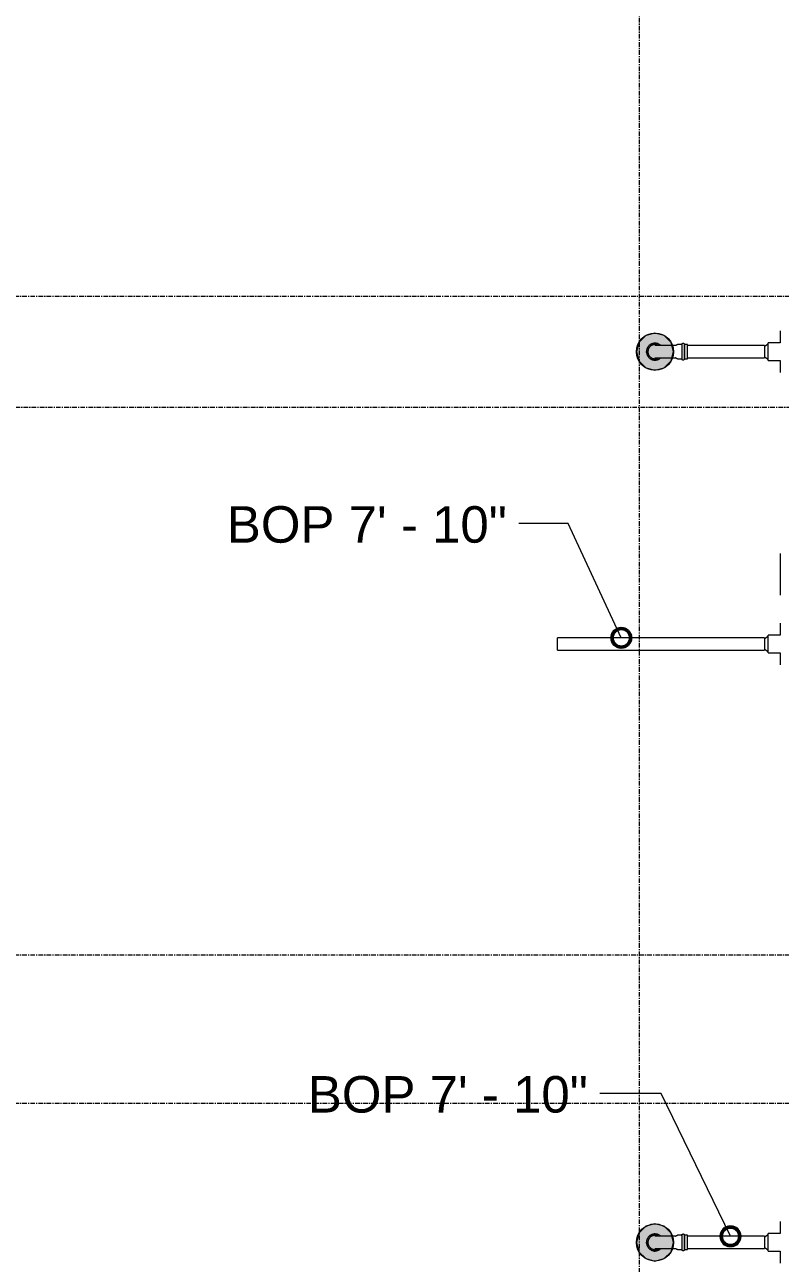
# Model space of a CAD drawing. Header units: inches. Extents: x -3679 to 241, y -496 to 1784.
# Drawn here: x -2279.2 to -2197.8, y 459.8 to 593.2 of the extents above; entities that cross this region are included whole.
import ezdxf

# ---------------------------------------------------------------- set-up
doc = ezdxf.new("R2010")
doc.units = ezdxf.units.IN
doc.header["$MEASUREMENT"] = 0
doc.linetypes.add('Grid Line', pattern=[0.875, 0.5, -0.125, 0.125, -0.125])
for name, color, linetype, lineweight in [('A-ANNO-NOTE', 250, 'Continuous', 9), ('G-ANNO-DIMS', 251, 'Continuous', 9), ('P-PIPE', 1, 'Continuous', 9), ('P-PIPE-CNTR', 1, 'Continuous', 9), ('S-GRID', 8, 'Continuous', 9)]:
    doc.layers.add(name, color=color, linetype=linetype, lineweight=lineweight)
doc.styles.add('Arial', font='arial.ttf', dxfattribs={"height": 3.934132})

# ---------------------------------------------------------------- blocks, each defined once
blk = doc.blocks.new('Victaulic-VicPress316-Elbow 90-45deg Style P568_P571 - Standard-V2-SECOND LEVEL')
at = {"layer": 'P-PIPE'}
for p, q in [((-3203.7, 731.1), (-3203.7, 730.2)), ((-3202.39, 730.21), (-3202.39, 731.1)), ((-3203.81, 730.05), (-3203.81, 729.6)), ((-3203.05, 729.6), (-3203.81, 729.6)), ((-3203.81, 729.31), (-3203.81, 728.97)), ((-3203.05, 729.31), (-3203.81, 729.31)), ((-3203.81, 728.97), (-3203.05, 728.97)), ((-3202.28, 729.6), (-3203.05, 729.6)), ((-3202.28, 729.31), (-3203.05, 729.31)), ((-3203.05, 728.97), (-3202.28, 728.97)), ((-3202.28, 729.6), (-3202.28, 730.05)), ((-3202.28, 728.97), (-3202.28, 729.31))]:
    blk.add_line(p, q, dxfattribs=at)
at = {"layer": 'P-PIPE', "flags": 128}
for points in [[(-3203.05, 733.4), (-3203.08, 733.4), (-3203.12, 733.4), (-3203.16, 733.4), (-3203.19, 733.39), (-3203.23, 733.38), (-3203.26, 733.38), (-3203.3, 733.37), (-3203.33, 733.36), (-3203.37, 733.34), (-3203.4, 733.33), (-3203.43, 733.32), (-3203.47, 733.3), (-3203.5, 733.28), (-3203.53, 733.26), (-3203.56, 733.24), (-3203.59, 733.22), (-3203.62, 733.2), (-3203.65, 733.18), (-3203.67, 733.15), (-3203.7, 733.13), (-3203.73, 733.1), (-3203.75, 733.07), (-3203.77, 733.04), (-3203.79, 733.01), (-3203.81, 732.98), (-3203.83, 732.95), (-3203.85, 732.92), (-3203.87, 732.89), (-3203.88, 732.85), (-3203.9, 732.82), (-3203.91, 732.79), (-3203.92, 732.75), (-3203.93, 732.72), (-3203.94, 732.68), (-3203.94, 732.65), (-3203.95, 732.61), (-3203.95, 732.57), (-3203.96, 732.54), (-3203.96, 732.5), (-3203.96, 732.46), (-3203.96, 732.43), (-3203.95, 732.39), (-3203.95, 732.35), (-3203.94, 732.32), (-3203.93, 732.28), (-3203.93, 732.25), (-3203.91, 732.21), (-3203.9, 732.18), (-3203.89, 732.14), (-3203.88, 732.11), (-3203.86, 732.08), (-3203.84, 732.05), (-3203.82, 732.01), (-3203.8, 731.98), (-3203.78, 731.95), (-3203.76, 731.92), (-3203.74, 731.9), (-3203.71, 731.87)], [(-3203.05, 733.26), (-3203.08, 733.26), (-3203.11, 733.25), (-3203.14, 733.25), (-3203.17, 733.25), (-3203.2, 733.24), (-3203.23, 733.23), (-3203.26, 733.23), (-3203.29, 733.22), (-3203.32, 733.21), (-3203.34, 733.2), (-3203.37, 733.18), (-3203.4, 733.17), (-3203.43, 733.16), (-3203.45, 733.14), (-3203.48, 733.12), (-3203.5, 733.1), (-3203.53, 733.09), (-3203.55, 733.07), (-3203.57, 733.05), (-3203.6, 733.02), (-3203.62, 733), (-3203.64, 732.98), (-3203.66, 732.95), (-3203.67, 732.93), (-3203.69, 732.9), (-3203.71, 732.88), (-3203.72, 732.85), (-3203.74, 732.82), (-3203.75, 732.8), (-3203.76, 732.77), (-3203.77, 732.74), (-3203.78, 732.71), (-3203.79, 732.68), (-3203.8, 732.65), (-3203.8, 732.62), (-3203.81, 732.59), (-3203.81, 732.56), (-3203.81, 732.53), (-3203.81, 732.5), (-3203.81, 732.47), (-3203.81, 732.44), (-3203.81, 732.41), (-3203.8, 732.38), (-3203.8, 732.35), (-3203.79, 732.32), (-3203.78, 732.29), (-3203.78, 732.26), (-3203.77, 732.23), (-3203.76, 732.2), (-3203.74, 732.17), (-3203.73, 732.14), (-3203.72, 732.12), (-3203.7, 732.1)], [(-3202.39, 731.86), (-3202.37, 731.88), (-3202.34, 731.91), (-3202.32, 731.94), (-3202.3, 731.97), (-3202.28, 732), (-3202.26, 732.03), (-3202.24, 732.06), (-3202.23, 732.09), (-3202.21, 732.13), (-3202.2, 732.16), (-3202.18, 732.19), (-3202.17, 732.23), (-3202.16, 732.26), (-3202.15, 732.3), (-3202.15, 732.33), (-3202.14, 732.37), (-3202.14, 732.41), (-3202.14, 732.44), (-3202.13, 732.48), (-3202.13, 732.52), (-3202.14, 732.55), (-3202.14, 732.59), (-3202.14, 732.63), (-3202.15, 732.66), (-3202.16, 732.7), (-3202.17, 732.73), (-3202.18, 732.77), (-3202.19, 732.8), (-3202.2, 732.84), (-3202.22, 732.87), (-3202.23, 732.9), (-3202.25, 732.93), (-3202.27, 732.97), (-3202.29, 733), (-3202.31, 733.03), (-3202.33, 733.06), (-3202.35, 733.08), (-3202.38, 733.11), (-3202.4, 733.14), (-3202.43, 733.16), (-3202.46, 733.19), (-3202.49, 733.21), (-3202.51, 733.23), (-3202.55, 733.25), (-3202.58, 733.27), (-3202.61, 733.29), (-3202.64, 733.31), (-3202.67, 733.32), (-3202.71, 733.34), (-3202.74, 733.35), (-3202.78, 733.36), (-3202.81, 733.37), (-3202.85, 733.38), (-3202.88, 733.39), (-3202.92, 733.39), (-3202.95, 733.4), (-3202.99, 733.4), (-3203.03, 733.4), (-3203.05, 733.4)], [(-3202.39, 732.1), (-3202.37, 732.13), (-3202.36, 732.16), (-3202.34, 732.18), (-3202.33, 732.21), (-3202.32, 732.24), (-3202.31, 732.27), (-3202.3, 732.3), (-3202.3, 732.33), (-3202.29, 732.36), (-3202.29, 732.39), (-3202.28, 732.42), (-3202.28, 732.45), (-3202.28, 732.48), (-3202.28, 732.51), (-3202.28, 732.54), (-3202.28, 732.57), (-3202.29, 732.6), (-3202.29, 732.63), (-3202.3, 732.66), (-3202.31, 732.69), (-3202.32, 732.72), (-3202.33, 732.75), (-3202.34, 732.78), (-3202.35, 732.81), (-3202.36, 732.84), (-3202.38, 732.86), (-3202.39, 732.89), (-3202.41, 732.92), (-3202.43, 732.94), (-3202.44, 732.97), (-3202.46, 732.99), (-3202.48, 733.01), (-3202.51, 733.03), (-3202.53, 733.06), (-3202.55, 733.08), (-3202.58, 733.09), (-3202.6, 733.11), (-3202.62, 733.13), (-3202.65, 733.15), (-3202.68, 733.16), (-3202.7, 733.18), (-3202.73, 733.19), (-3202.76, 733.2), (-3202.79, 733.21), (-3202.82, 733.22), (-3202.85, 733.23), (-3202.88, 733.24), (-3202.91, 733.24), (-3202.94, 733.25), (-3202.97, 733.25), (-3203, 733.26), (-3203.03, 733.26), (-3203.05, 733.26)], [(-3203.7, 732.49), (-3203.7, 732.49), (-3203.7, 732.49), (-3203.7, 732.48), (-3203.7, 732.47), (-3203.7, 732.46), (-3203.7, 732.45), (-3203.7, 732.44), (-3203.7, 732.42), (-3203.7, 732.4), (-3203.7, 732.38), (-3203.7, 732.36), (-3203.7, 732.33), (-3203.7, 732.31), (-3203.7, 732.28), (-3203.7, 732.25), (-3203.7, 732.21), (-3203.7, 732.18), (-3203.7, 732.14), (-3203.7, 732.11), (-3203.7, 732.07), (-3203.7, 732.03), (-3203.7, 731.98), (-3203.7, 731.94), (-3203.7, 731.9), (-3203.7, 731.85), (-3203.7, 731.8), (-3203.7, 731.75), (-3203.7, 731.7), (-3203.7, 731.65), (-3203.7, 731.6), (-3203.7, 731.55), (-3203.7, 731.5), (-3203.7, 731.44), (-3203.7, 731.39), (-3203.7, 731.33), (-3203.7, 731.28), (-3203.7, 731.22), (-3203.7, 731.17), (-3203.7, 731.11), (-3203.7, 731.1)], [(-3202.39, 731.1), (-3202.39, 731.15), (-3202.39, 731.21), (-3202.39, 731.26), (-3202.39, 731.32), (-3202.39, 731.37), (-3202.39, 731.43), (-3202.39, 731.48), (-3202.39, 731.54), (-3202.39, 731.59), (-3202.39, 731.64), (-3202.39, 731.69), (-3202.39, 731.74), (-3202.39, 731.79), (-3202.39, 731.84), (-3202.39, 731.88), (-3202.39, 731.93), (-3202.39, 731.97), (-3202.39, 732.02), (-3202.39, 732.06), (-3202.39, 732.1), (-3202.39, 732.13), (-3202.39, 732.17), (-3202.39, 732.21), (-3202.39, 732.24), (-3202.39, 732.27), (-3202.39, 732.3), (-3202.39, 732.33), (-3202.39, 732.35), (-3202.39, 732.37), (-3202.39, 732.4), (-3202.39, 732.41), (-3202.39, 732.43), (-3202.39, 732.45), (-3202.39, 732.46), (-3202.39, 732.47), (-3202.39, 732.48), (-3202.39, 732.48), (-3202.39, 732.49), (-3202.39, 732.49), (-3202.39, 732.49)], [(-3203.81, 730.05), (-3203.81, 730.06), (-3203.81, 730.07), (-3203.81, 730.08), (-3203.81, 730.09), (-3203.81, 730.11), (-3203.8, 730.12), (-3203.8, 730.13), (-3203.8, 730.14), (-3203.8, 730.15), (-3203.79, 730.16), (-3203.79, 730.17), (-3203.78, 730.18), (-3203.78, 730.19), (-3203.77, 730.2), (-3203.76, 730.2), (-3203.76, 730.21), (-3203.75, 730.22), (-3203.74, 730.23), (-3203.74, 730.24), (-3203.73, 730.25), (-3203.72, 730.25), (-3203.71, 730.26), (-3203.71, 730.27), (-3203.7, 730.27)], [(-3202.39, 730.27), (-3202.38, 730.26), (-3202.37, 730.26), (-3202.36, 730.25), (-3202.36, 730.24), (-3202.35, 730.23), (-3202.34, 730.22), (-3202.33, 730.22), (-3202.33, 730.21), (-3202.32, 730.2), (-3202.32, 730.19), (-3202.31, 730.18), (-3202.31, 730.17), (-3202.3, 730.16), (-3202.3, 730.15), (-3202.29, 730.14), (-3202.29, 730.13), (-3202.29, 730.12), (-3202.29, 730.11), (-3202.28, 730.1), (-3202.28, 730.09), (-3202.28, 730.07), (-3202.28, 730.06), (-3202.28, 730.05), (-3202.28, 730.05)], [(-3203.81, 729.31), (-3203.82, 729.31), (-3203.82, 729.31), (-3203.83, 729.31), (-3203.84, 729.31), (-3203.84, 729.31), (-3203.85, 729.31), (-3203.85, 729.31), (-3203.86, 729.32), (-3203.86, 729.32), (-3203.87, 729.32), (-3203.87, 729.32), (-3203.88, 729.32), (-3203.88, 729.33), (-3203.89, 729.33), (-3203.89, 729.33), (-3203.9, 729.34), (-3203.9, 729.34), (-3203.91, 729.34), (-3203.91, 729.35), (-3203.92, 729.35), (-3203.92, 729.36), (-3203.92, 729.36), (-3203.93, 729.37), (-3203.93, 729.37), (-3203.93, 729.38), (-3203.94, 729.38), (-3203.94, 729.39), (-3203.94, 729.39), (-3203.95, 729.4), (-3203.95, 729.4), (-3203.95, 729.41), (-3203.95, 729.41), (-3203.95, 729.42), (-3203.95, 729.42), (-3203.96, 729.43), (-3203.96, 729.44), (-3203.96, 729.44), (-3203.96, 729.45), (-3203.96, 729.45), (-3203.96, 729.46), (-3203.96, 729.46), (-3203.96, 729.47), (-3203.96, 729.48), (-3203.96, 729.48), (-3203.95, 729.49), (-3203.95, 729.49), (-3203.95, 729.5), (-3203.95, 729.5), (-3203.95, 729.51), (-3203.94, 729.51), (-3203.94, 729.52), (-3203.94, 729.52), (-3203.94, 729.53), (-3203.93, 729.53), (-3203.93, 729.54), (-3203.93, 729.54), (-3203.92, 729.55), (-3203.92, 729.55), (-3203.92, 729.56), (-3203.91, 729.56), (-3203.91, 729.57), (-3203.9, 729.57), (-3203.9, 729.57), (-3203.89, 729.58), (-3203.89, 729.58), (-3203.88, 729.58), (-3203.88, 729.58), (-3203.87, 729.59), (-3203.87, 729.59), (-3203.86, 729.59), (-3203.86, 729.59), (-3203.85, 729.59), (-3203.84, 729.6), (-3203.84, 729.6), (-3203.83, 729.6), (-3203.83, 729.6), (-3203.82, 729.6), (-3203.82, 729.6), (-3203.81, 729.6)], [(-3203.05, 729.6), (-3203.08, 729.6), (-3203.11, 729.6), (-3203.14, 729.6), (-3203.17, 729.6), (-3203.2, 729.6), (-3203.23, 729.6), (-3203.26, 729.6), (-3203.29, 729.6), (-3203.32, 729.6), (-3203.34, 729.6), (-3203.37, 729.6), (-3203.4, 729.6), (-3203.43, 729.6), (-3203.45, 729.6), (-3203.48, 729.6), (-3203.5, 729.6), (-3203.53, 729.6), (-3203.55, 729.6), (-3203.57, 729.6), (-3203.6, 729.6), (-3203.62, 729.6), (-3203.64, 729.6), (-3203.66, 729.6), (-3203.67, 729.6), (-3203.69, 729.6), (-3203.71, 729.6), (-3203.72, 729.6), (-3203.74, 729.6), (-3203.75, 729.6), (-3203.76, 729.6), (-3203.77, 729.6), (-3203.78, 729.6), (-3203.79, 729.6), (-3203.8, 729.6), (-3203.8, 729.6), (-3203.81, 729.6), (-3203.81, 729.6), (-3203.81, 729.6), (-3203.81, 729.6), (-3203.81, 729.6)], [(-3203.81, 729.6), (-3203.81, 729.6), (-3203.81, 729.6), (-3203.81, 729.6), (-3203.8, 729.6), (-3203.8, 729.6), (-3203.79, 729.6), (-3203.78, 729.6), (-3203.77, 729.6)], [(-3203.77, 729.31), (-3203.78, 729.31), (-3203.79, 729.31), (-3203.8, 729.31), (-3203.8, 729.31), (-3203.81, 729.31), (-3203.81, 729.31), (-3203.81, 729.31), (-3203.81, 729.31), (-3203.81, 729.31)], [(-3203.81, 729.31), (-3203.81, 729.31), (-3203.81, 729.31), (-3203.81, 729.31), (-3203.8, 729.31), (-3203.8, 729.31), (-3203.79, 729.31), (-3203.78, 729.31), (-3203.77, 729.31), (-3203.76, 729.31), (-3203.75, 729.31), (-3203.74, 729.31), (-3203.73, 729.31), (-3203.71, 729.31), (-3203.7, 729.31), (-3203.68, 729.31), (-3203.66, 729.31), (-3203.64, 729.31), (-3203.62, 729.31), (-3203.6, 729.31), (-3203.58, 729.31), (-3203.56, 729.31), (-3203.53, 729.31), (-3203.51, 729.31), (-3203.49, 729.31), (-3203.46, 729.31), (-3203.43, 729.31), (-3203.41, 729.31), (-3203.38, 729.31), (-3203.35, 729.31), (-3203.32, 729.31), (-3203.29, 729.31), (-3203.27, 729.31), (-3203.24, 729.31), (-3203.21, 729.31), (-3203.18, 729.31), (-3203.15, 729.31), (-3203.12, 729.31), (-3203.08, 729.31), (-3203.05, 729.31), (-3203.05, 729.31)], [(-3202.28, 729.6), (-3202.28, 729.6), (-3202.28, 729.6), (-3202.29, 729.6), (-3202.29, 729.6), (-3202.29, 729.6), (-3202.3, 729.6), (-3202.31, 729.6), (-3202.32, 729.6), (-3202.33, 729.6), (-3202.34, 729.6), (-3202.35, 729.6), (-3202.37, 729.6), (-3202.38, 729.6), (-3202.4, 729.6), (-3202.41, 729.6), (-3202.43, 729.6), (-3202.45, 729.6), (-3202.47, 729.6), (-3202.49, 729.6), (-3202.51, 729.6), (-3202.53, 729.6), (-3202.56, 729.6), (-3202.58, 729.6), (-3202.61, 729.6), (-3202.63, 729.6), (-3202.66, 729.6), (-3202.68, 729.6), (-3202.71, 729.6), (-3202.74, 729.6), (-3202.77, 729.6), (-3202.8, 729.6), (-3202.83, 729.6), (-3202.86, 729.6), (-3202.89, 729.6), (-3202.92, 729.6), (-3202.95, 729.6), (-3202.98, 729.6), (-3203.01, 729.6), (-3203.04, 729.6), (-3203.05, 729.6)], [(-3203.05, 729.31), (-3203.02, 729.31), (-3202.98, 729.31), (-3202.95, 729.31), (-3202.92, 729.31), (-3202.89, 729.31), (-3202.86, 729.31), (-3202.83, 729.31), (-3202.8, 729.31), (-3202.78, 729.31), (-3202.75, 729.31), (-3202.72, 729.31), (-3202.69, 729.31), (-3202.67, 729.31), (-3202.64, 729.31), (-3202.61, 729.31), (-3202.59, 729.31), (-3202.56, 729.31), (-3202.54, 729.31), (-3202.52, 729.31), (-3202.5, 729.31), (-3202.48, 729.31), (-3202.46, 729.31), (-3202.44, 729.31), (-3202.42, 729.31), (-3202.4, 729.31), (-3202.39, 729.31), (-3202.37, 729.31), (-3202.36, 729.31), (-3202.34, 729.31), (-3202.33, 729.31), (-3202.32, 729.31), (-3202.31, 729.31), (-3202.3, 729.31), (-3202.3, 729.31), (-3202.29, 729.31), (-3202.29, 729.31), (-3202.28, 729.31), (-3202.28, 729.31), (-3202.28, 729.31), (-3202.28, 729.31)], [(-3202.32, 729.6), (-3202.31, 729.6), (-3202.3, 729.6), (-3202.3, 729.6), (-3202.29, 729.6), (-3202.29, 729.6), (-3202.28, 729.6), (-3202.28, 729.6), (-3202.28, 729.6), (-3202.28, 729.6)], [(-3202.28, 729.31), (-3202.28, 729.31), (-3202.28, 729.31), (-3202.29, 729.31), (-3202.29, 729.31), (-3202.29, 729.31), (-3202.3, 729.31), (-3202.31, 729.31), (-3202.32, 729.31)], [(-3202.28, 729.6), (-3202.27, 729.6), (-3202.27, 729.6), (-3202.26, 729.6), (-3202.26, 729.6), (-3202.25, 729.6), (-3202.24, 729.6), (-3202.24, 729.59), (-3202.23, 729.59), (-3202.23, 729.59), (-3202.22, 729.59), (-3202.22, 729.59), (-3202.21, 729.58), (-3202.21, 729.58), (-3202.2, 729.58), (-3202.2, 729.57), (-3202.19, 729.57), (-3202.19, 729.57), (-3202.18, 729.56), (-3202.18, 729.56), (-3202.18, 729.56), (-3202.17, 729.55), (-3202.17, 729.55), (-3202.16, 729.54), (-3202.16, 729.54), (-3202.16, 729.53), (-3202.15, 729.53), (-3202.15, 729.52), (-3202.15, 729.52), (-3202.15, 729.51), (-3202.14, 729.51), (-3202.14, 729.5), (-3202.14, 729.5), (-3202.14, 729.49), (-3202.14, 729.48), (-3202.14, 729.48), (-3202.14, 729.47), (-3202.13, 729.47), (-3202.13, 729.46), (-3202.13, 729.46), (-3202.13, 729.45), (-3202.13, 729.44), (-3202.13, 729.44), (-3202.14, 729.43), (-3202.14, 729.43), (-3202.14, 729.42), (-3202.14, 729.42), (-3202.14, 729.41), (-3202.14, 729.4), (-3202.14, 729.4), (-3202.15, 729.39), (-3202.15, 729.39), (-3202.15, 729.38), (-3202.16, 729.38), (-3202.16, 729.37), (-3202.16, 729.37), (-3202.17, 729.36), (-3202.17, 729.36), (-3202.17, 729.35), (-3202.18, 729.35), (-3202.18, 729.35), (-3202.19, 729.34), (-3202.19, 729.34), (-3202.19, 729.34), (-3202.2, 729.33), (-3202.2, 729.33), (-3202.21, 729.33), (-3202.21, 729.32), (-3202.22, 729.32), (-3202.23, 729.32), (-3202.23, 729.32), (-3202.24, 729.32), (-3202.24, 729.31), (-3202.25, 729.31), (-3202.25, 729.31), (-3202.26, 729.31), (-3202.26, 729.31), (-3202.27, 729.31), (-3202.28, 729.31), (-3202.28, 729.31)]]:
    blk.add_lwpolyline(points, dxfattribs=at)

msp = doc.modelspace()

# ---------------------------------------------------------------- hatches: boundary and pattern name
at = {"layer": 'A-ANNO-NOTE'}
h = msp.add_hatch(color=256, dxfattribs=at)
edge = h.paths.add_edge_path(flags=0)
edge.add_arc((-2211.31, 558), 2, 0, 360)
for points in [[(-2211.31, 556), (-2210.31, 556.27), (-2209.58, 557), (-2209.31, 558), (-2209.58, 559), (-2210.31, 559.74), (-2211.31, 560), (-2212.31, 559.74), (-2213.04, 559), (-2213.31, 558), (-2213.04, 557), (-2212.31, 556.27)], [(-2211.31, 460), (-2210.31, 460.27), (-2209.58, 461), (-2209.31, 462), (-2209.58, 463), (-2210.31, 463.74), (-2211.31, 464), (-2212.31, 463.74), (-2213.04, 463), (-2213.31, 462), (-2213.04, 461), (-2212.31, 460.27)]]:
    msp.add_hatch(color=256, dxfattribs=at).paths.add_polyline_path(points, flags=0)
h = msp.add_hatch(color=256, dxfattribs=at)
edge = h.paths.add_edge_path(flags=0)
edge.add_arc((-2211.31, 462), 2, 0, 360)

# ---------------------------------------------------------------- linework, layer by layer
for p, q in [((-2212.31, 559.74), (-2213.04, 559)), ((-2211.31, 560), (-2212.31, 559.74)), ((-2210.31, 559.74), (-2211.31, 560)), ((-2209.58, 559), (-2210.31, 559.74)), ((-2213.04, 559), (-2213.31, 558)), ((-2213.31, 558), (-2213.04, 557)), ((-2209.31, 558), (-2209.58, 559)), ((-2209.58, 557), (-2209.31, 558)), ((-2213.04, 557), (-2212.31, 556.27)), ((-2210.31, 556.27), (-2209.58, 557)), ((-2212.31, 556.27), (-2211.31, 556)), ((-2211.31, 556), (-2210.31, 556.27)), ((-2212.31, 463.74), (-2213.04, 463)), ((-2211.31, 464), (-2212.31, 463.74)), ((-2210.31, 463.74), (-2211.31, 464)), ((-2209.58, 463), (-2210.31, 463.74)), ((-2213.04, 463), (-2213.31, 462)), ((-2213.31, 462), (-2213.04, 461)), ((-2209.31, 462), (-2209.58, 463)), ((-2209.58, 461), (-2209.31, 462)), ((-2213.04, 461), (-2212.31, 460.27)), ((-2210.31, 460.27), (-2209.58, 461)), ((-2212.31, 460.27), (-2211.31, 460)), ((-2211.31, 460), (-2210.31, 460.27))]:
    msp.add_line(p, q, dxfattribs=at)
for centre in [(-2211.31, 558), (-2211.31, 462)]:
    msp.add_circle(centre, 2, dxfattribs=at)
at = {"layer": 'G-ANNO-DIMS'}
for p, q in [((-2220.66, 539.48), (-2226, 539.48)), ((-2214.94, 527.16), (-2220.66, 539.48)), ((-2210.63, 478.06), (-2217.27, 478.06)), ((-2203.17, 462.66), (-2210.63, 478.06))]:
    msp.add_line(p, q, dxfattribs=at)
at = {"layer": 'G-ANNO-DIMS', "lineweight": 50}
for centre in [(-2214.94, 527.16), (-2203.17, 462.66)]:
    msp.add_circle(centre, 1, dxfattribs=at)
at = {"layer": 'P-PIPE'}
for p, q in [((-2197.81, 560.25), (-2197.81, 558.96)), ((-2199.51, 558.66), (-2207.79, 558.66)), ((-2199.1, 558.82), (-2199.51, 558.57)), ((-2199.51, 558.66), (-2199.51, 557.35)), ((-2197.81, 558.96), (-2199.1, 558.96)), ((-2199.1, 557.05), (-2199.1, 558.96)), ((-2207.79, 557.35), (-2199.51, 557.35)), ((-2199.51, 557.44), (-2199.1, 557.19)), ((-2199.1, 557.05), (-2197.81, 557.05)), ((-2197.81, 557.05), (-2197.81, 555.76)), ((-2197.81, 536.25), (-2197.81, 531.76)), ((-2197.81, 528.75), (-2197.81, 527.46)), ((-2199.1, 527.32), (-2199.51, 527.07)), ((-2197.81, 527.46), (-2199.1, 527.46)), ((-2199.1, 525.55), (-2199.1, 527.46)), ((-2199.51, 527.16), (-2221.81, 527.16)), ((-2221.81, 525.85), (-2221.81, 527.16)), ((-2199.51, 527.16), (-2199.51, 525.85)), ((-2199.51, 525.94), (-2199.1, 525.69)), ((-2221.81, 525.85), (-2199.51, 525.85)), ((-2199.1, 525.55), (-2197.81, 525.55)), ((-2197.81, 525.55), (-2197.81, 524.26)), ((-2197.81, 464.25), (-2197.81, 462.96)), ((-2199.51, 462.66), (-2207.79, 462.66)), ((-2199.1, 462.82), (-2199.51, 462.57)), ((-2199.51, 462.66), (-2199.51, 461.35)), ((-2197.81, 462.96), (-2199.1, 462.96)), ((-2199.1, 461.05), (-2199.1, 462.96)), ((-2207.79, 461.35), (-2199.51, 461.35)), ((-2199.51, 461.44), (-2199.1, 461.19)), ((-2199.1, 461.05), (-2197.81, 461.05)), ((-2197.81, 461.05), (-2197.81, 459.76))]:
    msp.add_line(p, q, dxfattribs=at)
at = {"layer": 'P-PIPE-CNTR'}
for p, q in [((-2212.31, 558), (-2212.04, 558)), ((-2211.31, 558.74), (-2211.31, 559)), ((-2211.31, 557), (-2211.31, 557.27)), ((-2212.31, 462), (-2212.04, 462)), ((-2211.31, 462.74), (-2211.31, 463)), ((-2211.31, 461), (-2211.31, 461.27))]:
    msp.add_line(p, q, dxfattribs=at)
at = {"layer": 'S-GRID', "linetype": 'Grid Line'}
for p, q in [((-2213, 1771.74), (-2213, -484.26)), ((-3666.39, 564), (228, 564)), ((228, 552), (-3666.39, 552)), ((-3666.39, 493), (228, 493)), ((-3666.39, 477), (228, 477))]:
    msp.add_line(p, q, dxfattribs=at)

# ---------------------------------------------------------------- block references
at = {"layer": 'P-PIPE', "rotation": 90}
for p in [(-1478.82, 3761.05), (-1478.82, 3665.05)]:
    msp.add_blockref('Victaulic-VicPress316-Elbow 90-45deg Style P568_P571 - Standard-V2-SECOND LEVEL', p, dxfattribs=at)

# ---------------------------------------------------------------- texts
at = {"layer": 'G-ANNO-DIMS', "char_height": 3.9341, "width": 35.952, "attachment_point": 1, "line_spacing_factor": 0.938532, "style": 'Arial'}
for insert in [(-2257.46, 541.35), (-2248.73, 479.93)]:
    msp.add_mtext('BOP 7\' - 10"', dxfattribs=dict(at, insert=insert))

doc.saveas('drawing.dxf')
